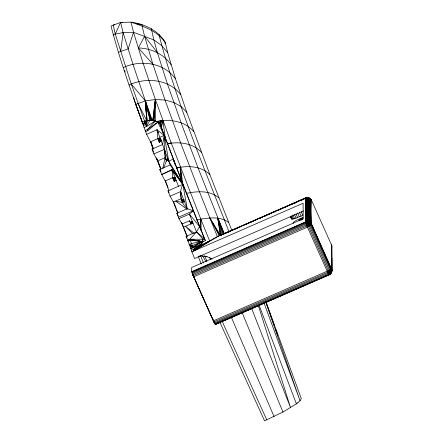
<?xml version="1.0" encoding="UTF-8"?>
<svg xmlns="http://www.w3.org/2000/svg" width="443" height="443" viewBox="0 0 443 443"><rect width="100%" height="100%" fill="white"/><g stroke="black" fill="none" stroke-linecap="round" stroke-linejoin="round"><path stroke-width="0.66" d="M303.521 210.951L194.549 258.524C191.614 251.253 189.261 243.739 186.088 236.424L196.509 231.877L199.594 226.572L182.859 184.349L159.951 123.769C155.139 119.161 147.757 119.704 142.065 121.963L143.659 125.297M215.281 324.564L329.077 274.854C331.275 274.162 331.032 271.293 330.268 269.615L310.554 225.553L310.227 222.641L311.069 199.477L308.516 197.811L310.155 198.608L311.191 223.377L331.414 268.779L327.111 271.216L213.382 320.87L215.281 324.564L329.011 274.909C331.425 274.079 332.1 271.271 330.976 269.15L311.191 223.377L311.069 199.477C309.712 197.811 307.27 197.262 305.305 198.099L217.38 236.645L193.824 250.954L193.824 249.099L200.74 244.436L202.922 241.346L199.162 246.718L193.824 250.954L194.521 248.767L199.162 246.718L219.207 235.67L305.371 198.049C307.641 197.107 310.654 198.038 311.579 200.419L331.286 244.481L331.796 245.815L331.53 248.296L331.796 245.815L331.286 244.481L331.298 245.527M155.316 120.939L155.349 99.503L143.056 63.139L133.509 32.289L131.023 22.15L120.596 22.41L111.043 25.982C119.322 58.554 130.829 90.294 142.065 121.963M214.772 323.761L330.655 273.303L331.303 272.755L331.957 270.966L331.796 245.815L331.957 270.966L331.043 273.298L329.011 274.909L328.507 274.106L328.756 271.886L328.269 270.684L308.555 226.622L307.979 225.432L306.008 223.82L305.498 222.342L305.305 198.099L306.811 197.705M200.718 229.485L200.806 219.108L171.219 142.995L155.349 99.503L145.348 100.899L135.719 104.343L143.742 125.928L143.344 125.447L145.57 124.472L147.154 120.59L145.348 100.899L132.944 64.224L123.093 32.599L120.596 22.41L122.633 22.51M331.879 258.391L331.907 271.105L331.303 272.755M215.088 324.309L328.817 274.654L329.73 273.713L329.841 271.625L329.343 270.147L309.629 226.08L307.996 223.776L306.528 197.739L305.432 221.998L191.697 271.653L193.669 276.803L307.403 227.148L311.706 224.712C310.742 222.259 307.896 220.83 305.432 221.998M330.976 269.15L311.268 225.088L309.607 222.796L307.929 221.627L309.037 198.004L310.283 222.508L309.159 221.904L310.155 198.608L310.283 222.508L311.025 223.582L306.894 225.991L193.165 275.64M311.706 224.712L331.414 268.779L331.907 271.105L331.514 271.764L214.362 322.969L192.279 273.475L306.008 223.82L309.159 221.904L307.807 197.728L306.65 221.638L307.918 222.475L310.227 222.641L311.191 223.377M153.987 121.127L155.349 99.503L165.017 100.029L173.822 102.455L181.215 106.625L186.78 112.3L209.827 174.536L231.999 230.753M153.832 120.38L155.349 99.503L152.802 120.684L155.349 99.503M187.616 240.222L189.842 239.248L201.991 241.507L200.74 244.436L191.027 248.678L191.365 245.2L189.305 244.431L191.531 243.462L201.991 241.507L203.01 239.226L204.428 238.605L199.594 226.572L189.377 214.096L178.961 218.648L176.829 213.255L187.245 208.703L193.259 210.785L189.377 214.096L196.509 231.877L203.01 239.226L202.495 242.315L201.211 245.223L199.162 246.718L201.044 245.356L209.677 241.064L200.806 219.108L196.842 220.127M160.587 126.56L160.72 125.253L159.951 123.769M159.862 140.298L159.569 142.065L157.974 138.57L157.005 129.766L146.583 134.312L143.344 125.447M143.892 125.485L142.845 123.475L145.071 122.501L131.25 84.02L120.751 51.227L123.093 32.599L133.509 32.289L153.799 39.903L161.651 45.502L167.72 52.739L175.456 78.804L186.78 112.3M146.583 134.312L150.487 141.838L157.974 138.57L159.569 142.065L159.79 140.331L161.008 139.8L160.737 141.123M328.507 274.106L306.894 225.991L307.065 223.05L305.703 222.979L191.974 272.633M144.113 127.556L146.34 126.587L147.154 120.59L149.457 120.413M308.555 226.622L308.837 223.172L307.918 222.475L305.703 222.979L307.929 221.627L307.807 197.728M331.807 270.042L331.514 271.764L330.655 273.303L329.897 272.744L331.807 270.042L331.414 268.779L331.43 270.662L330.821 272.312M159.054 140.653L159.79 140.331L159.508 141.893L157.974 138.57L160.648 139.108M161.407 127.883L162.858 120.418C174.049 119.848 186.304 122.501 193.696 131.565M160.056 141.378L160.322 140.099L159.796 140.913L159.79 140.331M309.607 222.796L306.418 224.856L192.683 274.51L213.891 321.978L327.621 272.329L328.756 273.015L329.841 271.625L330.268 269.615L331.43 270.662M162.764 168.351L165.078 157.658L164.303 149.363L164.215 135.408L157.802 122.141L147.425 129.544L145.199 130.513M160.128 141.345L160.471 140.027L157.974 138.57L159.12 141.71L161.468 140.686M164.973 43.586L165.328 42.268C157.968 30.285 144.568 24.011 131.023 22.15C143.748 26.597 157.852 30.783 165.328 43.015L167.72 52.739M160.953 126.648L162.858 120.418L155.942 121.532M156.301 121.753L155.382 120.989L146.34 126.587L145.57 124.472L146.771 120.634L145.348 100.899L131.25 84.02L129.024 84.995M133.509 32.289L128.199 48.88L118.525 52.196M168.866 190.446L165.211 180.954L161.717 174.52L171.984 169.569L182.859 184.349L168.013 190.855L170.106 196.177L180.528 191.625L187.245 208.703L182.859 184.349L170.184 164.907L168.717 161.097L164.215 135.408L157.005 129.766L168.717 161.097L182.859 184.349C178.773 192.439 179.963 202.667 187.278 208.526M159.796 141.671L160.322 140.099L159.751 141.311M145.57 124.472L146.882 120.679L145.348 100.899L152.425 120.607L152.802 120.684L152.73 120.324L151.512 120.513L145.348 100.899L147.004 120.623L145.57 124.472L144.412 121.482L146.771 120.634L137.939 103.374M193.824 250.954L194.654 248.711L200.74 244.436L201.338 245.394L200.358 245.926L209.677 241.064L193.824 250.954L200.74 244.436L201.044 245.356L200.358 245.926L209.677 241.064M160.914 139.838L160.255 141.583L160.914 139.838L157.974 138.57L159.563 142.114M159.569 142.065L160.322 140.099M163.622 167.936L166.33 160.981L165.078 157.658L157.592 160.931L153.887 153.915L152.076 149.108L162.492 144.556L164.215 135.408L159.779 137.347M160.3 141.566L161.008 139.8L157.974 138.57L159.618 142.197M113.02 35.014L115.246 34.045L120.596 22.41M217.38 236.645L199.433 191.73L180.661 142.912L165.017 100.029L152.896 64.185L138.354 47.938L144.606 36.271L142.142 26.22L142.131 24.653L135.48 23.523M146.34 126.587L149.933 120.175L155.382 120.989L147.425 129.544L147.846 130.696L145.62 131.665M297.043 402.715L296.378 403.878L282.933 412.029L264.543 420.85L219.844 322.122M188.004 241.191L190.23 240.222L193.253 247.703L201.991 241.507L190.003 239.657L189.842 239.248L196.509 231.877L204.428 238.605L205.347 240.632L202.307 241.956L203.104 241.324M159.807 123.741L162.858 120.418L165.317 138.471M159.679 123.652L162.858 120.418L156.468 121.714M191.027 248.678L192.893 246.823L201.991 241.507L189.931 239.464L187.705 240.433M147.846 130.696L157.802 122.141L159.469 123.918M159.048 123.115L162.858 120.418L158.732 122.91M158.893 123.01L162.858 120.418L158.81 122.977M191.764 271.996L306.65 221.638L306.528 197.739M302.813 218.083L299.734 219.567L298.859 220.404L303.045 218.997M306.401 197.91L305.576 198.32L305.371 198.049L242.465 225.758M329.841 271.625L328.269 270.684L327.621 272.329L330.755 271.188M194.521 248.767L191.597 250.073M290.231 216.533L291.727 219.185L294.639 218.626L301.102 216.134L302.79 215.337L301.096 211.555M190.23 240.222L201.991 241.507L191.282 246.075L189.305 244.431M293.609 203.642L296.129 202.517M302.425 199.721L300.537 200.563L304.313 198.874L300.504 200.541M231.146 230.742L227.37 232.409L231.168 230.781M238.063 227.696L232.403 230.188L234.325 229.402M239.32 227.143L241.208 226.312M123.281 67.574C140.536 59.451 163.976 62.601 175.456 78.804M143.017 123.951L145.243 122.977L145.609 123.968M153.887 153.915L164.303 149.363L165.566 151.755M167.869 158.832L166.103 159.596L165.078 157.658M166.33 160.981L168.678 159.956M168.717 161.097L173.152 159.159M182.859 184.349L172.139 169.974L161.717 174.52L159.768 169.453L170.184 164.907M165.211 180.954L172.692 177.687L175.323 177.183M175.417 178.69L173.656 179.459L172.692 177.687L171.984 169.569M176.397 180.179L174.049 181.204L172.692 177.687L175.024 177.521M170.106 196.177L173.385 202.058L180.866 198.791L182.732 202.855M184.122 199.389L181.774 200.413L180.528 191.625L181.492 193.358M184.67 201.449L182.322 202.473L175.611 201.083L187.267 209.362M178.407 217.269L193.259 210.785M178.961 218.648L182.04 224.031L189.526 220.764L191.11 224.075M190.379 222.253L192.727 221.229M187.096 236.628L183.33 227.242L193.165 222.945M187.777 240.627L190.003 239.657M235.582 228.854L238.107 227.752M239.995 226.927L241.258 226.379M242.52 225.825L244.414 225M245.671 224.451L251.347 221.976M253.241 221.151L254.498 220.603M255.761 220.049L257.654 219.224M258.917 218.676L262.699 217.026M263.956 216.477L267.744 214.827M269.001 214.274L270.894 213.448M274.045 212.075L275.939 211.25M277.202 210.696L279.721 209.6M281.615 208.775L282.878 208.221M284.135 207.673L286.028 206.848M287.291 206.3L289.179 205.474M290.442 204.921L296.118 202.445M299.269 201.072L293.526 203.592M224.418 233.815L226.323 232.985M227.591 232.425L230.127 231.318M234.563 229.38L236.468 228.544M249.78 222.724L251.679 221.893M259.925 218.288L261.824 217.452M264.36 216.345L265.628 215.791M270.069 213.847L271.969 213.017M274.505 211.909L275.773 211.355M280.214 209.412L282.113 208.581M283.382 208.027L285.918 206.92M290.359 204.976L292.258 204.145M191.597 251.923L303.101 203.243L303.184 218.792L191.681 267.478L191.697 271.653M302.934 217.413L296.085 220.404L293.377 222.325L293.111 223.028L293.499 223.145M328.817 274.654L330.229 274.112L328.756 273.015M131.25 84.02C147.735 77.326 169.503 79.646 180.689 94.669M176.43 168.157C187.566 165.256 201.238 166.042 209.827 174.536M198.486 256.347L200.02 255.938L207.075 256.469M167.448 143.914C179.077 141.239 193.037 143.167 201.404 152.37M186.248 193.414C197.035 191.099 210.076 190.163 218.931 197.955M167.432 143.759L171.219 142.995L167.388 143.693M305.498 222.342L306.938 222.054M114.604 24.802L113.264 25.013L115.246 34.045L123.093 32.599M176.679 167.67L180.373 167.077L182.981 185.157M228.66 222.486C220.786 216.345 210.026 217.734 200.806 219.108L201.111 230.803M311.141 200.424L311.579 200.419L310.897 199.306L309.48 198.326M330.655 273.303L331.043 273.298M189.842 239.248L203.01 239.226M145.454 123.796L144.412 121.482L145.559 121.532M307.077 224.557L308.843 224.684L310.554 225.553L308.837 223.172L310.432 223.721M144.412 121.482L145.775 121.581M151.512 120.513L152.73 120.324L154.585 121.238M172.692 177.687L175.937 178.092M138.354 47.938C151.124 48.309 163.81 54.057 171.12 64.789M201.211 245.223L201.449 243.877M160.77 139.479L157.974 138.57L160.538 139.152M157.974 138.57L160.388 139.218M308.644 222.098L310.227 222.641M191.365 245.2L192.384 245.566M205.757 256.237L211.078 258.302L212.064 259.089M192.893 246.823L191.282 246.075L192.572 247.144M154.28 121.111L152.73 120.324L152.924 120.701M307.065 223.05L307.996 223.776M194.255 233.4L185.556 226.268L192.589 233.754M166.961 159.342L168.412 160.709M224.141 233.666L198.015 167.797L181.082 122.683L167.415 83.932L157.37 52.551L144.606 36.271L152.896 64.185M158.267 123.049L157.802 122.141L158.588 123.182M157.802 122.141L158.516 123.126M182.942 199.378L184.526 201.598M191.221 221.168L192.794 223.399M209.401 257.361L210.946 259.587M331.835 247.067L331.68 245.765M209.832 217.945L219.905 235.543L219.207 235.67L209.832 217.945L220.453 235.454L226.124 232.979L220.453 235.454L217.79 218.139L224.236 233.76M186.088 236.424L187.123 238.146M202.567 255.86L206.045 261.796M194.316 277.772L193.962 277.108M189.377 214.096L190.689 216.389M176.829 213.255L178.407 216.04M212.889 318.833L212.601 318.451L212.889 319.37M168.013 190.855L168.999 192.633M163.661 134.484L164.973 136.87L183.507 185.517L205.347 240.632M173.097 171.746L172.139 169.974L178.435 186.309M159.768 169.453L161.058 171.845M152.076 149.108L153.649 152.099M157.941 131.565L157.005 129.766L158.411 132.723M192.766 273.852L192.976 274.25M145.005 122.561L144.833 122.229L145.514 123.863M300.764 219.008L301.367 220.249M190.49 246.347L190.728 246.856M193.209 274.743L193.464 275.291M193.724 276.609L192.611 273.957M222.07 321.147L266.769 419.881M299.407 212.352L301.102 216.134M301.982 218.427L302.547 219.689M297.674 213.105L299.368 216.893M295.985 213.786L297.679 217.568M294.396 214.373L296.085 218.155M292.95 214.844L294.639 218.626M291.987 215.813L293.393 218.964M291.007 215.996L292.419 219.152M290.602 216.66L291.727 219.185M192.683 274.51L214.362 322.969M142.995 123.647L143.825 125.524M213.581 320.267L213.842 320.859M125.02 71.445L125.269 72.026M231.473 317.592L274.056 416.531M306.894 225.991L306.008 223.82M213.094 319.874L214.534 322.875L214.434 322.366M242.022 312.237L282.933 412.029M229.07 231.778C203.802 167.188 176.757 102.887 159.231 35.645L159.225 34.593M204.622 255.589L206.942 261.342M200.679 256.021L203.514 263.031M198.453 256.99L201.288 264.006M189.526 220.764L190.817 223.97M182.721 225.088L181.63 222.336M182.893 225.52L187.19 236.224M182.04 224.031L183.33 227.242M160.864 169.137L156.722 158.611M191.188 221.949L191.941 223.842M214.074 321.419L214.279 321.939M251.585 308.306L290.553 407.704L258.241 305.244M173.451 201.554L176.176 208.481M176.674 209.744L177.914 212.889M173.385 202.058L177.787 213.238M182.499 199.627L183.491 202.18M189.56 244.143L189.754 244.636M124.599 70.398L124.793 70.891M172.953 177.632L174.326 181.198M165.217 180.251L168.024 187.544M174.442 178.468L175.417 181.032M259.022 305.022L296.378 403.878L300.055 400.743L301.295 398.578L265.999 301.921M160.698 169.182L156.484 157.73M142.751 123.004L135.719 104.343L133.675 97.737M166.723 161.241L166.103 159.596L164.303 149.363M158.101 161.485L160.25 167.199M263.84 302.53L300.055 400.743L265.75 302.048M223.604 233.987L217.79 218.139L220.614 235.477M160.72 125.253L166.059 140.857M151.013 142.397L153.056 147.968M151.041 142.474L153.123 148.167M150.487 141.838L153.223 149.302M194.161 276.969L194.316 277.39M266.116 302.602L274.25 325.356M275.873 329.902L277.733 335.102M310.106 198.519L310.305 199.112M115.246 34.045L120.751 51.227M222.801 234.596L217.79 218.139L221.661 234.879M145.348 100.899L150.437 120.413L149.933 120.175L145.348 100.899L151.323 120.496M175.35 165.676L173.855 160.477L173.961 161.85M157.37 52.551L153.799 39.903L151.345 28.612M174.121 178.568L174.669 181.27M311.025 223.582L311.268 225.088M164.973 136.87L165.167 138.133M181.475 181.32L180.373 167.077L181.115 180.013M305.305 198.099L306.65 221.638M331.923 269.715L331.957 270.966M331.585 258.54L331.657 272.196M309.037 198.004L309.159 221.904M165.328 42.268L165.328 43.015M218.593 322.631L217.568 323.54L218.604 322.631M201.482 245.256L201.332 243.927L201.482 245.256"/></g></svg>
